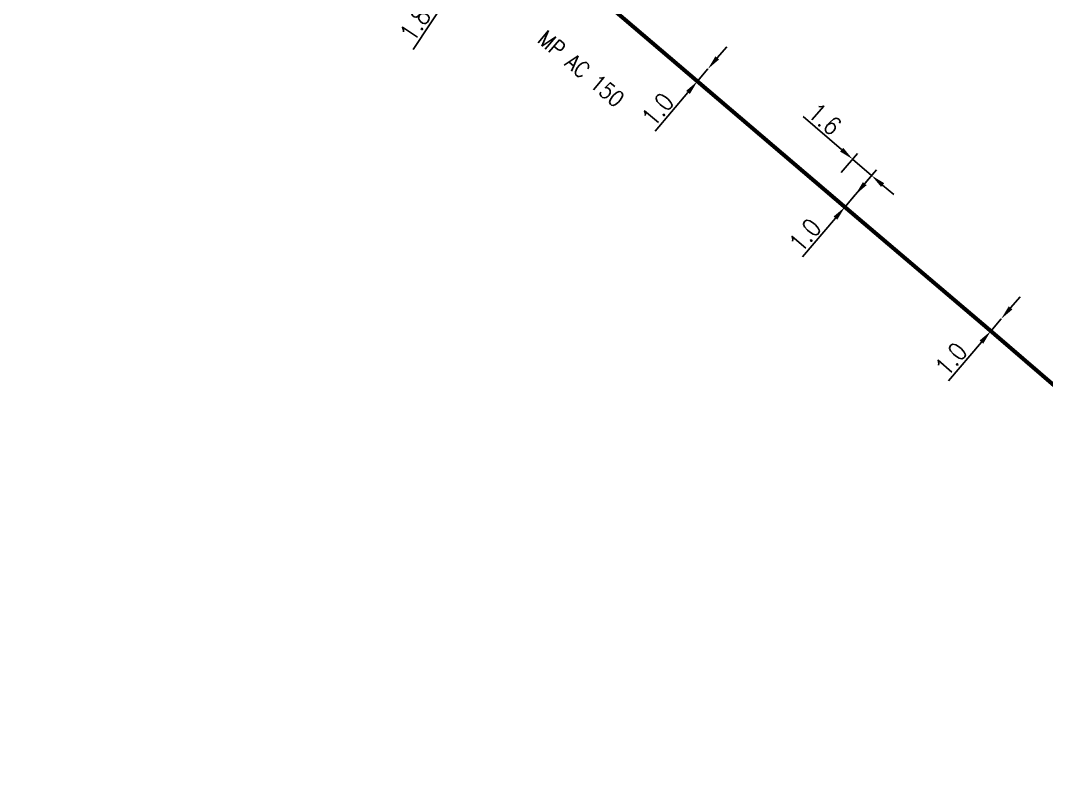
# Model space of a CAD drawing. Header units: millimetres. Extents: x 185000 to 186005, y 127000 to 128000.
# Drawn here: x 185529 to 185592.4, y 127500.2 to 127547.2 of the extents above; entities that cross this region are included whole.
import ezdxf
from ezdxf.enums import TextEntityAlignment as Align

# ---------------------------------------------------------------- set-up
doc = ezdxf.new("R2010")
doc.units = ezdxf.units.MM
doc.header["$PDMODE"] = 34
doc.layers.get('DEFPOINTS').update_dxf_attribs({"linetype": 'CONTINUOUS'})
doc.layers.add('G_120', color=4, linetype='CONTINUOUS')
doc.styles.get("Standard").update_dxf_attribs({"font": 'romans.shx', "width": 0.85})
doc.linetypes.add('G_TYPB_AP', pattern='A,5,-0.3,["o",Standard,S=1.5,R=0,X=0,Y=-0.5],-1.65', length=6.95)
doc.dimstyles.get("Standard").update_dxf_attribs({"dimtxt": 1.5, "dimasz": 1.2, "dimexe": 0.625, "dimexo": 0.625, "dimgap": 0.25, "dimtad": 1, "dimdec": 1, "dimzin": 0, "dimdsep": 46, "dimtxsty": 'Standard', "dimcen": -0.5, "dimadec": 0, "dimazin": 0, "dimtfac": 1, "dimtdec": 1, "dimtmove": 0, "dimatfit": 3, "dimfxl": 0, "dimtolj": 1, "dimtzin": 0, "dimarcsym": 0})

# ---------------------------------------------------------------- blocks, each defined once
blk = doc.blocks.new('*D49')
at = {"layer": 'DEFPOINTS', "color": 0, "linetype": 'Continuous', "ltscale": 0.5, "transparency": 16777216}
for p in [(185589.617, 127528.778), (185589.617, 127528.778), (185588.982, 127528.032)]:
    blk.add_point(p, dxfattribs=at)
at = {"layer": 'G_120', "color": 0, "linetype": 'Continuous', "lineweight": -2, "ltscale": 0.5, "transparency": 16777216}
for p, q in [((185590.201, 127529.463), (185590.785, 127530.148)), ((185589.617, 127528.778), (185588.982, 127528.032)), ((185588.398, 127527.347), (185586.36, 127524.955))]:
    blk.add_line(p, q, dxfattribs=at)
at = {"layer": 'G_120', "color": 0, "linetype": 'Continuous', "ltscale": 0.5, "transparency": 16777216}
for points in [[(185590.087, 127529.56), (185590.315, 127529.365), (185589.617, 127528.778)], [(185588.284, 127527.444), (185588.512, 127527.249), (185588.982, 127528.032)]]:
    blk.add_solid(points, dxfattribs=at)
at = {"layer": 'G_120', "color": 0, "linetype": 'Continuous', "ltscale": 0.5, "transparency": 16777216, "insert": (185586.516, 127526.295), "char_height": 1.125, "attachment_point": 5, "rotation": 49.56612}
blk.add_mtext('\\A1;1.0', dxfattribs=at)
blk = doc.blocks.new('*D50')
at = {"layer": 'DEFPOINTS', "color": 0, "linetype": 'Continuous', "ltscale": 0.5, "transparency": 16777216}
for p in [(185580.439, 127538.654), (185579.431, 127537.469), (185579.957, 127535.695)]:
    blk.add_point(p, dxfattribs=at)
at = {"layer": 'G_120', "color": 0, "linetype": 'Continuous', "lineweight": -2, "ltscale": 0.5, "transparency": 16777216}
for p, q in [((185579.758, 127539.242), (185577.379, 127541.294)), ((185579.735, 127537.826), (185580.743, 127539.011)), ((185581.613, 127537.642), (185580.439, 127538.654)), ((185580.261, 127536.052), (185581.917, 127537.999)), ((185582.294, 127537.054), (185582.976, 127536.466))]:
    blk.add_line(p, q, dxfattribs=at)
at = {"layer": 'G_120', "color": 0, "linetype": 'Continuous', "ltscale": 0.5, "transparency": 16777216}
for points in [[(185579.856, 127539.356), (185579.66, 127539.129), (185580.439, 127538.654)], [(185582.392, 127537.168), (185582.196, 127536.94), (185581.613, 127537.642)]]:
    blk.add_solid(points, dxfattribs=at)
at = {"layer": 'G_120', "color": 0, "linetype": 'Continuous', "ltscale": 0.5, "transparency": 16777216, "insert": (185578.717, 127541.13), "char_height": 1.125, "attachment_point": 5, "rotation": 319.21756}
blk.add_mtext('\\A1;1.6', dxfattribs=at)
blk = doc.blocks.new('*D51')
at = {"layer": 'DEFPOINTS', "color": 0, "linetype": 'Continuous', "ltscale": 0.5, "transparency": 16777216}
for p in [(185580.605, 127536.457), (185580.605, 127536.457), (185579.957, 127535.695)]:
    blk.add_point(p, dxfattribs=at)
at = {"layer": 'G_120', "color": 0, "linetype": 'Continuous', "lineweight": -2, "ltscale": 0.5, "transparency": 16777216}
for p, q in [((185581.188, 127537.142), (185581.771, 127537.828)), ((185580.605, 127536.457), (185579.957, 127535.695)), ((185579.374, 127535.009), (185577.338, 127532.616))]:
    blk.add_line(p, q, dxfattribs=at)
at = {"layer": 'G_120', "color": 0, "linetype": 'Continuous', "ltscale": 0.5, "transparency": 16777216}
for points in [[(185581.074, 127537.239), (185581.302, 127537.045), (185580.605, 127536.457)], [(185579.259, 127535.106), (185579.488, 127534.912), (185579.957, 127535.695)]]:
    blk.add_solid(points, dxfattribs=at)
at = {"layer": 'G_120', "color": 0, "linetype": 'Continuous', "ltscale": 0.5, "transparency": 16777216, "insert": (185577.493, 127533.956), "char_height": 1.125, "attachment_point": 5, "rotation": 49.61685}
blk.add_mtext('\\A1;1.0', dxfattribs=at)
blk = doc.blocks.new('*D52')
at = {"layer": 'DEFPOINTS', "color": 0, "linetype": 'Continuous', "ltscale": 0.5, "transparency": 16777216}
for p in [(185571.489, 127544.229), (185571.489, 127544.229), (185570.842, 127543.466)]:
    blk.add_point(p, dxfattribs=at)
at = {"layer": 'G_120', "color": 0, "linetype": 'Continuous', "lineweight": -2, "ltscale": 0.5, "transparency": 16777216}
for p, q in [((185572.07, 127544.916), (185572.652, 127545.603)), ((185571.489, 127544.229), (185570.842, 127543.466)), ((185570.261, 127542.779), (185568.23, 127540.382))]:
    blk.add_line(p, q, dxfattribs=at)
at = {"layer": 'G_120', "color": 0, "linetype": 'Continuous', "ltscale": 0.5, "transparency": 16777216}
for points in [[(185571.956, 127545.013), (185572.185, 127544.819), (185571.489, 127544.229)], [(185570.146, 127542.876), (185570.375, 127542.682), (185570.842, 127543.466)]]:
    blk.add_solid(points, dxfattribs=at)
at = {"layer": 'G_120', "color": 0, "linetype": 'Continuous', "ltscale": 0.5, "transparency": 16777216, "insert": (185568.382, 127541.722), "char_height": 1.125, "attachment_point": 5, "rotation": 49.73848}
blk.add_mtext('\\A1;1.0', dxfattribs=at)
blk = doc.blocks.new('*D146')
at = {"layer": 'DEFPOINTS', "color": 0, "linetype": 'Continuous', "ltscale": 0.5, "transparency": 16777216}
for p in [(185559.263, 127554.585), (185559.263, 127554.585), (185558.373, 127553.234)]:
    blk.add_point(p, dxfattribs=at)
at = {"layer": 'G_120', "color": 0, "linetype": 'Continuous', "lineweight": -2, "ltscale": 0.5, "transparency": 16777216}
for p, q in [((185559.756, 127555.338), (185560.249, 127556.091)), ((185559.263, 127554.585), (185558.376, 127553.232)), ((185557.883, 127552.479), (185553.267, 127545.432)), ((185558.765, 127552.977), (185558.768, 127552.975))]:
    blk.add_line(p, q, dxfattribs=at)
at = {"layer": 'G_120', "color": 0, "linetype": 'Continuous', "ltscale": 0.5, "transparency": 16777216}
for points in [[(185559.63, 127555.421), (185559.881, 127555.256), (185559.263, 127554.585)], [(185557.757, 127552.561), (185558.008, 127552.397), (185558.376, 127553.232)]]:
    blk.add_solid(points, dxfattribs=at)
at = {"layer": 'G_120', "color": 0, "linetype": 'Continuous', "ltscale": 0.5, "transparency": 16777216, "insert": (185554.701, 127548.99), "char_height": 1.125, "attachment_point": 5, "rotation": 56.77458}
blk.add_mtext('\\A1;1.8 P:1.41', dxfattribs=at)

msp = doc.modelspace()

# ---------------------------------------------------------------- linework, layer by layer
at = {"layer": 'G_120', "linetype": 'G_TYPB_AP', "ltscale": 0.5, "flags": 128}
msp.add_lwpolyline([(185529.125, 127572.336, 0.25, 0.25, 0), (185537.784, 127566.268, 0.25, 0.25, 0), (185546.084, 127561.167, 0.25, 0.25, 0), (185550.857, 127558.2, 0.25, 0.25, 0), (185561.873, 127551.106, 0.25, 0.25, 0), (185570.842, 127543.466, 0.25, 0.25, 0), (185579.957, 127535.695, 0.25, 0.25, 0), (185588.982, 127528.032, 0.25, 0.25, 0), (185598.073, 127520.213, 0.25, 0.25, 0), (185607.174, 127512.239, 0.25, 0.25, 0), (185616.297, 127504.569, 0.25, 0.25, 0), (185624.819, 127497.398, 0.25, 0.25, 0), (185638.614, 127485.457, 0.25, 0.25, 0), (185647.756, 127477.779, 0.25, 0.25, 0), (185656.733, 127470.047, 0.25, 0.25, 0), (185665.6, 127462.464, 0.25, 0.25, 0), (185674.98, 127454.451, 0.25, 0.25, 0), (185684.238, 127446.589, 0.25, 0.25, 0), (185692.898, 127439.579, 0.25, 0.25, 0), (185701.922, 127431.53, 0.25, 0.25, 0), (185711.385, 127423.979, 0.25, 0.25, 0), (185718.848, 127417.361, 0.25, 0.25, 0), (185723.501, 127413.034, 0.25, 0.25, 0), (185740.987, 127396.894, 0.25, 0.25, 0), (185750.144, 127389.138, 0.25, 0.25, 0), (185759.302, 127381.363, 0.25, 0.25, 0), (185768.464, 127373.667, 0.25, 0.25, 0), (185777.94, 127366.139, 0.25, 0.25, 0), (185784.644, 127361.233, 0.25, 0.25, 0), (185795.495, 127357.598, 0.25, 0.25, 0), (185807.344, 127353.111, 0.25, 0.25, 0), (185818.664, 127349.031, 0.25, 0.25, 0), (185828.299, 127345.655, 0.25, 0.25, 0), (185839.57, 127341.684, 0.25, 0.25, 0), (185850.081, 127338.072, 0.25, 0.25, 0), (185851.268, 127337.327, 0.25, 0.25, 0), (185852.974, 127336.75, 0, 0, 0)], format="xyseb", dxfattribs=at)

# ---------------------------------------------------------------- texts
at = {"layer": 'G_120', "linetype": 'Continuous', "width": 0.85}
msp.add_text('MP AC 150', height=1, rotation=319.73848, dxfattribs=at).set_placement((185563.654, 127544.24), align=Align.MIDDLE)

# ---------------------------------------------------------------- dimensions: what is measured, and where the dimension line sits
at = {"layer": 'G_120', "linetype": 'Continuous', "ltscale": 0.5}
dim = msp.add_linear_dim(base=(185559.263, 127554.585), p1=(185558.373, 127553.234), p2=(185559.263, 127554.585), angle=236.77458, text='1.8 P:1.41', dimstyle='Standard', override={"dimscale": 0.75}, dxfattribs=at)
dim.commit()
dim.dimension.update_dxf_attribs({"geometry": '*D146', "text_midpoint": (185555.328, 127548.579), "dimtype": 160})
for base, p1, p2, angle, picture, middle in [((185571.489, 127544.229), (185570.842, 127543.466), (185571.489, 127544.229), 229.73848, '*D52', (185568.955, 127541.237)), ((185580.439, 127538.654), (185579.957, 127535.695), (185579.431, 127537.469), 319.21756, '*D50', (185578.227, 127540.562)), ((185580.605, 127536.457), (185579.957, 127535.695), (185580.605, 127536.457), 229.61685, '*D51', (185578.064, 127533.47)), ((185589.617, 127528.778), (185588.982, 127528.032), (185589.617, 127528.778), 229.56612, '*D49', (185587.087, 127525.808))]:
    dim = msp.add_linear_dim(base=base, p1=p1, p2=p2, angle=angle, dimstyle='Standard', override={"dimscale": 0.75}, dxfattribs=at)
    dim.commit()
    dim.dimension.update_dxf_attribs({"geometry": picture, "text_midpoint": middle, "dimtype": 160})

doc.saveas('drawing.dxf')
